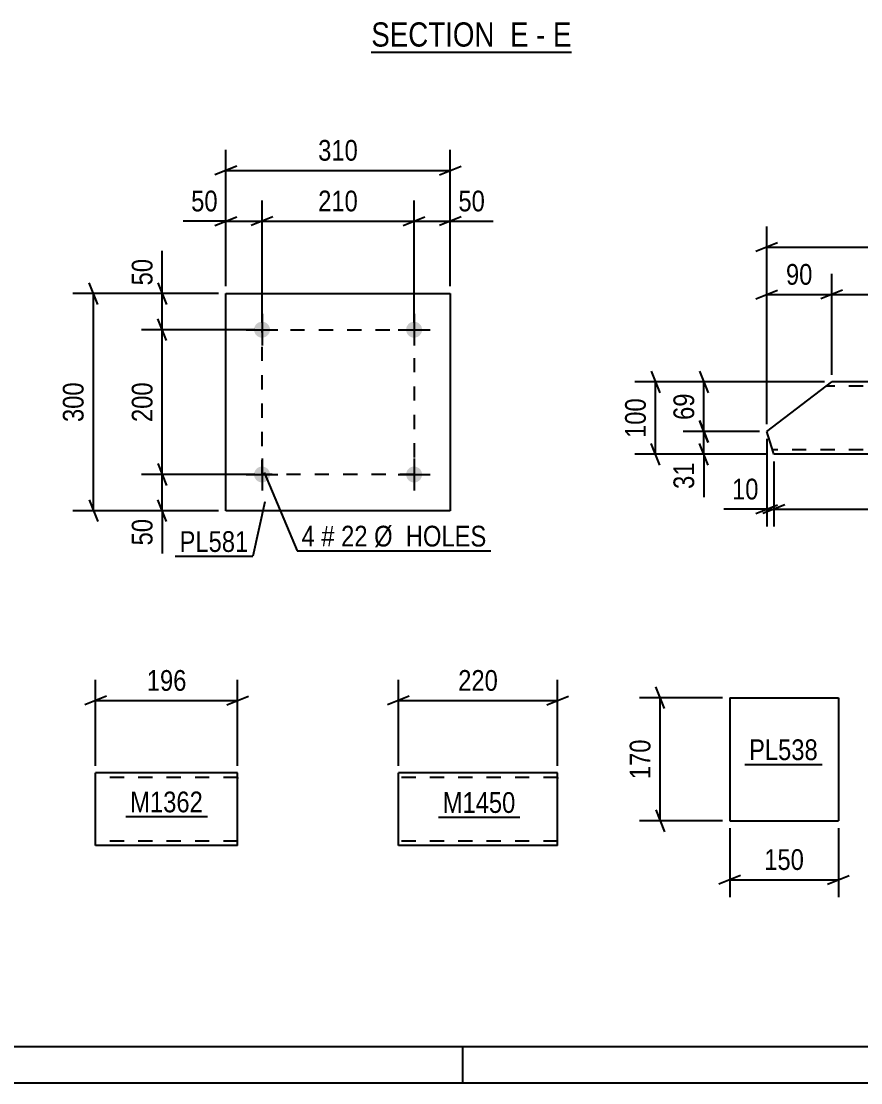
# Model space of a CAD drawing. Header units: millimetres. Extents: x 0 to 841, y 0 to 594.
# Drawn here: x 150 to 266, y 0 to 146.6 of the extents above; entities that cross this region are included whole.
import ezdxf

# ---------------------------------------------------------------- set-up
doc = ezdxf.new("R2010")
doc.units = ezdxf.units.MM
doc.linetypes.add('DXK_LINE_DOT2', pattern=[3.9198, 1.9599, -1.9599])
doc.styles.add('Arial Narrow', font='ARIALN.TTF', dxfattribs={"height": 0.2})

# ---------------------------------------------------------------- blocks, each defined once
blk = doc.blocks.new('Unknown-318884981-1133')
at = {"color": 5, "linetype": 'Continuous'}
for p, q in [((5, 5), (836, 5)), ((211, 0), (211, 5)), ((0, 0), (841, 0))]:
    blk.add_line(p, q, dxfattribs=at)
blk = doc.blocks.new('Unknown-318884981-15 - 1248')
at = {"color": 6, "linetype": 'Continuous'}
blk.add_line((198.38, 142.35), (226.03, 142.35), dxfattribs=at)
at = {"color": 0, "linetype": 'Continuous'}
for points in [[(216.49, 143.1), (216.49, 146.6), (198.38, 146.6), (198.38, 143.1)], [(220.1, 143.1), (220.1, 146.6), (217.54, 146.6), (217.54, 143.1)], [(222.42, 143.1), (222.42, 146.6), (221.15, 146.6), (221.15, 143.1)], [(226.03, 143.1), (226.03, 146.6), (223.47, 146.6), (223.47, 143.1)]]:
    blk.add_wipeout(points, dxfattribs=at)
at = {"color": 7, "linetype": 'Continuous', "style": 'Arial Narrow'}
for s, p in [('SECTION ', (198.38, 143.1)), ('E', (217.54, 143.1)), ('E', (223.47, 143.1)), ('-', (221.15, 143.1))]:
    blk.add_text(s, height=3.34, dxfattribs=at).set_placement(p)
blk = doc.blocks.new('Part-318884981-6638 - 6634')
at = {"color": 2, "linetype": 'Continuous'}
for p, q in [((247.89, 53.17), (247.89, 36.17)), ((247.89, 53.17), (262.89, 53.17)), ((262.89, 53.17), (262.89, 36.17)), ((247.89, 36.17), (262.89, 36.17))]:
    blk.add_line(p, q, dxfattribs=at)
blk = doc.blocks.new('Part-318884981-2303 - 2287')
at = {"color": 2, "linetype": 'Continuous'}
for p, q in [((252.99, 89.94), (261.98, 96.79)), ((281.98, 96.79), (261.98, 96.79)), ((308.05, 96.79), (282.08, 96.79)), ((308.05, 96.79), (309.42, 92.39)), ((309.42, 92.39), (302.08, 86.79)), ((253.86, 87.15), (252.99, 89.94)), ((253.94, 86.89), (253.86, 87.15)), ((253.97, 86.79), (253.94, 86.89)), ((281.98, 86.79), (253.97, 86.79)), ((302.08, 86.79), (282.08, 86.79))]:
    blk.add_line(p, q, dxfattribs=at)
at = {"color": 7, "linetype": 'DXK_LINE_DOT2'}
for p, q in [((281.98, 96.19), (261.19, 96.19)), ((308.24, 96.19), (282.08, 96.19)), ((253.77, 87.44), (253.74, 87.54)), ((281.98, 87.39), (253.78, 87.39)), ((302.87, 87.39), (282.08, 87.39))]:
    blk.add_line(p, q, dxfattribs=at)
blk = doc.blocks.new('Part-318884981-2144 - 2130')
at = {"color": 2, "linetype": 'Continuous'}
for p, q in [((179.91, 42.78), (160.31, 42.78)), ((160.31, 32.88), (160.31, 42.78)), ((179.91, 32.78), (179.91, 42.78)), ((160.31, 32.78), (160.31, 32.88)), ((179.91, 32.78), (160.31, 32.78))]:
    blk.add_line(p, q, dxfattribs=at)
at = {"color": 7, "linetype": 'DXK_LINE_DOT2'}
for p, q in [((179.91, 42.18), (160.31, 42.18)), ((179.91, 42.14), (179.91, 42.18)), ((179.91, 42.18), (179.91, 42.14)), ((179.91, 42.04), (179.91, 42.14)), ((179.91, 42.14), (179.91, 42.04)), ((160.31, 33.38), (160.31, 33.43)), ((179.91, 33.38), (160.31, 33.38))]:
    blk.add_line(p, q, dxfattribs=at)
blk = doc.blocks.new('Bolt-318884981-1959 - 1910')
at = {"linetype": 'Continuous'}
for points in [[(184.39, 84, -1), (182.19, 84, -1)], [(205.39, 84, -1), (203.19, 84, -1)]]:
    blk.add_hatch(color=1, dxfattribs=at).paths.add_polyline_path(points)
at = {"color": 1, "linetype": 'Continuous'}
for p, q in [((183.29, 86.2), (183.29, 81.8)), ((204.29, 86.2), (204.29, 81.8)), ((181.09, 84), (185.49, 84)), ((202.09, 84), (206.49, 84))]:
    blk.add_line(p, q, dxfattribs=at)
blk = doc.blocks.new('Part-318884981-1926 - 1910')
at = {"color": 2, "linetype": 'Continuous'}
for p, q in [((178.29, 78.99), (178.29, 108.99)), ((178.29, 108.99), (209.29, 108.99)), ((209.29, 108.99), (209.29, 78.99)), ((209.29, 78.99), (178.29, 78.99))]:
    blk.add_line(p, q, dxfattribs=at)
blk = doc.blocks.new('Bolt-318884981-1964 - 1910')
at = {"linetype": 'Continuous'}
for points in [[(184.39, 104, -1), (182.19, 104, -1)], [(205.39, 104, -1), (203.19, 104, -1)]]:
    blk.add_hatch(color=1, dxfattribs=at).paths.add_polyline_path(points)
at = {"color": 1, "linetype": 'Continuous'}
for p, q in [((183.29, 106.2), (183.29, 101.8)), ((204.29, 106.2), (204.29, 101.8)), ((181.09, 104), (185.49, 104)), ((202.09, 104), (206.49, 104))]:
    blk.add_line(p, q, dxfattribs=at)
blk = doc.blocks.new('Part-318884981-1893 - 1879')
at = {"color": 2, "linetype": 'Continuous'}
for p, q in [((202.12, 32.88), (202.12, 42.78)), ((224.11, 42.78), (202.12, 42.78)), ((224.11, 32.78), (224.11, 42.78)), ((202.12, 32.78), (202.12, 32.88)), ((224.11, 32.78), (202.12, 32.78))]:
    blk.add_line(p, q, dxfattribs=at)
at = {"color": 7, "linetype": 'DXK_LINE_DOT2'}
for p, q in [((224.11, 42.18), (202.12, 42.18)), ((224.11, 42.14), (224.11, 42.18)), ((224.11, 42.18), (224.11, 42.14)), ((224.11, 42.14), (224.11, 42.04)), ((224.11, 42.04), (224.11, 42.14)), ((202.12, 33.38), (202.12, 33.43)), ((224.11, 33.38), (202.12, 33.38))]:
    blk.add_line(p, q, dxfattribs=at)
blk = doc.blocks.new('Rectangle-318884981-2073 - 1910')
at = {"color": 1, "linetype": 'DXK_LINE_DOT2'}
blk.add_lwpolyline([(183.29, 104), (204.29, 104), (204.29, 84), (183.29, 84), (183.29, 104)], close=True, dxfattribs=at)
blk = doc.blocks.new('StraightDimension-318884981-6640 - 6634')
at = {"color": 7, "linetype": 'Continuous'}
for p, q in [((247.89, 35.17), (247.89, 25.64)), ((262.89, 35.17), (262.89, 25.64)), ((249.39, 28.64), (246.39, 27.44)), ((247.89, 28.04), (262.89, 28.04)), ((261.39, 27.44), (264.39, 28.64))]:
    blk.add_line(p, q, dxfattribs=at)
at = {"color": 0}
blk.add_wipeout([(258.74, 28.79), (258.74, 32.99), (252.05, 32.99), (252.05, 28.79)], dxfattribs=at)
at = {"color": 3, "style": 'Arial Narrow'}
blk.add_text('150', height=2.863, dxfattribs=at).set_placement((252.65, 29.39))
blk = doc.blocks.new('StraightDimension-318884981-6651 - 6634')
at = {"color": 7, "linetype": 'Continuous'}
for p, q in [((238.88, 51.67), (237.68, 54.67)), ((246.89, 53.17), (235.43, 53.17)), ((238.28, 36.17), (238.28, 53.17)), ((237.68, 37.67), (238.88, 34.67)), ((246.89, 36.17), (235.43, 36.17))]:
    blk.add_line(p, q, dxfattribs=at)
at = {"color": 0}
blk.add_wipeout([(237.53, 48.01), (233.33, 48.01), (233.33, 41.33), (237.53, 41.33)], dxfattribs=at)
at = {"color": 3, "style": 'Arial Narrow'}
blk.add_text('170', height=2.863, rotation=90.0002, dxfattribs=at).set_placement((236.93, 41.93))
blk = doc.blocks.new('StraightDimension-318884981-16002 - 2287')
at = {"color": 7, "linetype": 'Continuous'}
for p, q in [((243.72, 98.29), (244.92, 95.29)), ((260.98, 96.79), (241.47, 96.79)), ((244.32, 89.94), (244.32, 96.79)), ((244.92, 88.44), (243.72, 91.44)), ((251.99, 89.94), (241.47, 89.94))]:
    blk.add_line(p, q, dxfattribs=at)
at = {"color": 0}
blk.add_wipeout([(243.57, 95.8), (239.37, 95.8), (239.37, 90.94), (243.57, 90.94)], dxfattribs=at)
at = {"color": 3, "style": 'Arial Narrow'}
blk.add_text('69', height=2.863, rotation=90.0002, dxfattribs=at).set_placement((242.97, 91.54))
blk = doc.blocks.new('StraightDimension-318884981-15874 - 2287')
at = {"color": 7, "linetype": 'Continuous'}
for p, q in [((261.98, 97.79), (261.98, 111.71)), ((308.05, 97.79), (308.05, 111.71)), ((263.48, 109.46), (260.48, 108.26)), ((261.98, 108.86), (308.05, 108.86)), ((306.55, 108.26), (309.55, 109.46))]:
    blk.add_line(p, q, dxfattribs=at)
at = {"color": 0}
blk.add_wipeout([(289.27, 109.61), (289.27, 113.81), (280.76, 113.81), (280.76, 109.61)], dxfattribs=at)
at = {"color": 3, "style": 'Arial Narrow'}
blk.add_text('3063', height=2.863, dxfattribs=at).set_placement((281.36, 110.21))
blk = doc.blocks.new('StraightDimension-318884981-16003 - 2287')
at = {"color": 7, "linetype": 'Continuous'}
for p, q in [((243.72, 91.44), (244.92, 88.44)), ((251.99, 89.94), (241.47, 89.94)), ((244.32, 86.79), (244.32, 89.94)), ((244.92, 85.29), (243.72, 88.29)), ((252.97, 86.79), (241.47, 86.79)), ((244.32, 86.79), (244.32, 80.89)), ((244.32, 86.79), (244.32, 80.89))]:
    blk.add_line(p, q, dxfattribs=at)
at = {"color": 0}
blk.add_wipeout([(243.57, 86.27), (239.37, 86.27), (239.37, 81.41), (243.57, 81.41)], dxfattribs=at)
at = {"color": 3, "style": 'Arial Narrow'}
blk.add_text('31', height=2.863, rotation=90.0002, dxfattribs=at).set_placement((242.97, 82.01))
blk = doc.blocks.new('StraightDimension-318884981-15875 - 2287')
at = {"color": 7, "linetype": 'Continuous'}
for p, q in [((252.99, 90.94), (252.99, 111.71)), ((261.98, 97.79), (261.98, 111.71)), ((251.49, 108.26), (254.49, 109.46)), ((252.99, 108.86), (261.98, 108.86)), ((263.48, 109.46), (260.48, 108.26))]:
    blk.add_line(p, q, dxfattribs=at)
at = {"color": 0}
blk.add_wipeout([(259.91, 109.61), (259.91, 113.81), (255.05, 113.81), (255.05, 109.61)], dxfattribs=at)
at = {"color": 3, "style": 'Arial Narrow'}
blk.add_text('90', height=2.863, dxfattribs=at).set_placement((255.65, 110.21))
blk = doc.blocks.new('StraightDimension-318884981-15932 - 2287')
at = {"color": 7, "linetype": 'Continuous'}
for p, q in [((252.99, 90.94), (252.99, 118.25)), ((309.42, 93.39), (309.42, 118.25)), ((254.49, 116), (251.49, 114.8)), ((307.92, 114.8), (310.92, 116)), ((252.99, 115.4), (309.42, 115.4))]:
    blk.add_line(p, q, dxfattribs=at)
at = {"color": 0}
blk.add_wipeout([(285.46, 116.15), (285.46, 120.35), (276.95, 120.35), (276.95, 116.15)], dxfattribs=at)
at = {"color": 3, "style": 'Arial Narrow'}
blk.add_text('3167', height=2.863, dxfattribs=at).set_placement((277.55, 116.75))
blk = doc.blocks.new('StraightDimension-318884981-15944 - 2287')
at = {"color": 7, "linetype": 'Continuous'}
for p, q in [((253.97, 85.79), (253.97, 76.81)), ((302.08, 85.79), (302.08, 76.81)), ((255.47, 79.81), (252.47, 78.61)), ((253.97, 79.21), (302.08, 79.21)), ((300.58, 78.61), (303.58, 79.81))]:
    blk.add_line(p, q, dxfattribs=at)
at = {"color": 0}
blk.add_wipeout([(282.28, 79.96), (282.28, 84.16), (273.77, 84.16), (273.77, 79.96)], dxfattribs=at)
at = {"color": 3, "style": 'Arial Narrow'}
blk.add_text('3083', height=2.863, dxfattribs=at).set_placement((274.37, 80.56))
blk = doc.blocks.new('StraightDimension-318884981-15945 - 2287')
at = {"color": 7, "linetype": 'Continuous'}
for p, q in [((252.99, 88.94), (252.99, 76.81)), ((253.97, 85.79), (253.97, 76.81)), ((252.99, 79.21), (247.08, 79.21)), ((252.99, 79.21), (247.08, 79.21)), ((251.49, 78.61), (254.49, 79.81)), ((255.47, 79.81), (252.47, 78.61)), ((252.99, 79.21), (253.97, 79.21))]:
    blk.add_line(p, q, dxfattribs=at)
at = {"color": 0}
blk.add_wipeout([(252.46, 79.96), (252.46, 84.16), (247.6, 84.16), (247.6, 79.96)], dxfattribs=at)
at = {"color": 3, "style": 'Arial Narrow'}
blk.add_text('10', height=2.863, dxfattribs=at).set_placement((248.2, 80.56))
blk = doc.blocks.new('StraightDimension-318884981-16051 - 2287')
at = {"color": 7, "linetype": 'Continuous'}
for p, q in [((237.04, 98.29), (238.24, 95.29)), ((260.98, 96.79), (234.79, 96.79)), ((237.64, 86.79), (237.64, 96.79)), ((238.24, 85.29), (237.04, 88.29)), ((252.97, 86.79), (234.79, 86.79))]:
    blk.add_line(p, q, dxfattribs=at)
at = {"color": 0}
blk.add_wipeout([(236.89, 95.14), (232.69, 95.14), (232.69, 88.45), (236.89, 88.45)], dxfattribs=at)
at = {"color": 3, "style": 'Arial Narrow'}
blk.add_text('100', height=2.863, rotation=90.0002, dxfattribs=at).set_placement((236.29, 89.05))
blk = doc.blocks.new('StraightDimension-318884981-2146 - 2130')
at = {"color": 7, "linetype": 'Continuous'}
for p, q in [((160.31, 43.78), (160.31, 55.63)), ((179.91, 43.78), (179.91, 55.63)), ((161.81, 53.38), (158.81, 52.18)), ((160.31, 52.78), (179.91, 52.78)), ((178.41, 52.18), (181.41, 53.38))]:
    blk.add_line(p, q, dxfattribs=at)
at = {"color": 0}
blk.add_wipeout([(173.45, 53.53), (173.45, 57.73), (166.77, 57.73), (166.77, 53.53)], dxfattribs=at)
at = {"color": 3, "style": 'Arial Narrow'}
blk.add_text('196', height=2.863, dxfattribs=at).set_placement((167.37, 54.13))
blk = doc.blocks.new('StraightDimension-318884981-1966 - 1910')
at = {"color": 7, "linetype": 'Continuous'}
for p, q in [((169.51, 108.99), (169.51, 114.9)), ((169.51, 108.99), (169.51, 114.9)), ((168.91, 110.49), (170.11, 107.49)), ((177.29, 108.99), (166.66, 108.99)), ((169.51, 104), (169.51, 108.99)), ((170.11, 102.5), (168.91, 105.5)), ((182.29, 104), (166.66, 104))]:
    blk.add_line(p, q, dxfattribs=at)
at = {"color": 0}
blk.add_wipeout([(168.76, 114.37), (164.56, 114.37), (164.56, 109.52), (168.76, 109.52)], dxfattribs=at)
at = {"color": 3, "style": 'Arial Narrow'}
blk.add_text('50', height=2.863, rotation=90.0002, dxfattribs=at).set_placement((168.16, 110.12))
blk = doc.blocks.new('StraightDimension-318884981-2044 - 1910')
at = {"color": 7, "linetype": 'Continuous'}
for p, q in [((183.29, 105), (183.29, 121.84)), ((204.29, 105), (204.29, 121.84)), ((184.79, 119.59), (181.79, 118.39)), ((183.29, 118.99), (204.29, 118.99)), ((202.79, 118.39), (205.79, 119.59))]:
    blk.add_line(p, q, dxfattribs=at)
at = {"color": 0}
blk.add_wipeout([(197.13, 119.74), (197.13, 123.94), (190.44, 123.94), (190.44, 119.74)], dxfattribs=at)
at = {"color": 3, "style": 'Arial Narrow'}
blk.add_text('210', height=2.863, dxfattribs=at).set_placement((191.04, 120.34))
blk = doc.blocks.new('StraightDimension-318884981-1979 - 1910')
at = {"color": 7, "linetype": 'Continuous'}
for p, q in [((170.11, 102.5), (168.91, 105.5)), ((182.29, 104), (166.66, 104)), ((169.51, 84), (169.51, 104)), ((168.91, 85.5), (170.11, 82.5)), ((182.29, 84), (166.66, 84))]:
    blk.add_line(p, q, dxfattribs=at)
at = {"color": 0}
blk.add_wipeout([(168.76, 97.34), (164.56, 97.34), (164.56, 90.65), (168.76, 90.65)], dxfattribs=at)
at = {"color": 3, "style": 'Arial Narrow'}
blk.add_text('200', height=2.863, rotation=90.0002, dxfattribs=at).set_placement((168.16, 91.25))
blk = doc.blocks.new('StraightDimension-318884981-1995 - 1910')
at = {"color": 7, "linetype": 'Continuous'}
for p, q in [((168.91, 85.5), (170.11, 82.5)), ((182.29, 84), (166.66, 84)), ((169.51, 78.99), (169.51, 84)), ((170.11, 77.49), (168.91, 80.49)), ((177.29, 78.99), (166.66, 78.99)), ((169.51, 78.99), (169.51, 73.09)), ((169.51, 78.99), (169.51, 73.09))]:
    blk.add_line(p, q, dxfattribs=at)
at = {"color": 0}
blk.add_wipeout([(168.76, 78.47), (164.56, 78.47), (164.56, 73.61), (168.76, 73.61)], dxfattribs=at)
at = {"color": 3, "style": 'Arial Narrow'}
blk.add_text('50', height=2.863, rotation=90.0002, dxfattribs=at).set_placement((168.16, 74.21))
blk = doc.blocks.new('StraightDimension-318884981-2009 - 1910')
at = {"color": 7, "linetype": 'Continuous'}
for p, q in [((160.59, 107.49), (159.39, 110.49)), ((177.29, 108.99), (157.14, 108.99)), ((159.99, 78.99), (159.99, 108.99)), ((159.39, 80.49), (160.59, 77.49)), ((177.29, 78.99), (157.14, 78.99))]:
    blk.add_line(p, q, dxfattribs=at)
at = {"color": 0}
blk.add_wipeout([(159.24, 97.34), (155.04, 97.34), (155.04, 90.65), (159.24, 90.65)], dxfattribs=at)
at = {"color": 3, "style": 'Arial Narrow'}
blk.add_text('300', height=2.863, rotation=90.0002, dxfattribs=at).set_placement((158.64, 91.25))
blk = doc.blocks.new('StraightDimension-318884981-2020 - 1910')
at = {"color": 7, "linetype": 'Continuous'}
for p, q in [((178.29, 109.99), (178.29, 128.84)), ((209.29, 109.99), (209.29, 128.84)), ((179.79, 126.59), (176.79, 125.39)), ((207.79, 125.39), (210.79, 126.59)), ((178.29, 125.99), (209.29, 125.99))]:
    blk.add_line(p, q, dxfattribs=at)
at = {"color": 0}
blk.add_wipeout([(197.13, 126.74), (197.13, 130.94), (190.44, 130.94), (190.44, 126.74)], dxfattribs=at)
at = {"color": 3, "style": 'Arial Narrow'}
blk.add_text('310', height=2.863, dxfattribs=at).set_placement((191.04, 127.34))
blk = doc.blocks.new('StraightDimension-318884981-2031 - 1910')
at = {"color": 7, "linetype": 'Continuous'}
for p, q in [((204.29, 105), (204.29, 121.84)), ((209.29, 109.99), (209.29, 121.84)), ((202.79, 118.39), (205.79, 119.59)), ((204.29, 118.99), (209.29, 118.99)), ((210.79, 119.59), (207.79, 118.39)), ((209.29, 118.99), (215.19, 118.99)), ((209.29, 118.99), (215.19, 118.99))]:
    blk.add_line(p, q, dxfattribs=at)
at = {"color": 0}
blk.add_wipeout([(214.67, 119.74), (214.67, 123.94), (209.81, 123.94), (209.81, 119.74)], dxfattribs=at)
at = {"color": 3, "style": 'Arial Narrow'}
blk.add_text('50', height=2.863, dxfattribs=at).set_placement((210.41, 120.34))
blk = doc.blocks.new('StraightDimension-318884981-2060 - 1910')
at = {"color": 7, "linetype": 'Continuous'}
for p, q in [((178.29, 109.99), (178.29, 121.84)), ((183.29, 105), (183.29, 121.84)), ((178.29, 118.99), (172.38, 118.99)), ((178.29, 118.99), (172.38, 118.99)), ((176.79, 118.39), (179.79, 119.59)), ((178.29, 118.99), (183.29, 118.99)), ((184.79, 119.59), (181.79, 118.39))]:
    blk.add_line(p, q, dxfattribs=at)
at = {"color": 0}
blk.add_wipeout([(177.76, 119.74), (177.76, 123.94), (172.9, 123.94), (172.9, 119.74)], dxfattribs=at)
at = {"color": 3, "style": 'Arial Narrow'}
blk.add_text('50', height=2.863, dxfattribs=at).set_placement((173.5, 120.34))
blk = doc.blocks.new('StraightDimension-318884981-1896 - 1879')
at = {"color": 7, "linetype": 'Continuous'}
for p, q in [((202.12, 43.78), (202.12, 55.63)), ((224.11, 43.78), (224.11, 55.63)), ((203.62, 53.38), (200.62, 52.18)), ((202.12, 52.78), (224.11, 52.78)), ((222.61, 52.18), (225.61, 53.38))]:
    blk.add_line(p, q, dxfattribs=at)
at = {"color": 0}
blk.add_wipeout([(216.46, 53.53), (216.46, 57.73), (209.78, 57.73), (209.78, 53.53)], dxfattribs=at)
at = {"color": 3, "style": 'Arial Narrow'}
blk.add_text('220', height=2.863, dxfattribs=at).set_placement((210.38, 54.13))
blk = doc.blocks.new('Mark-318884981-6636 - 6634')
at = {"color": 0}
blk.add_wipeout([(260.06, 44.56), (260.06, 47.56), (250.55, 47.56), (250.55, 44.56)], dxfattribs=at)
blk.add_wipeout([(260.06, 44.56), (260.06, 47.56), (250.55, 47.56), (250.55, 44.56)], dxfattribs=at)
at = {"color": 30, "linetype": 'Continuous'}
blk.add_line((249.95, 43.96), (260.66, 43.96), dxfattribs=at)
at = {"color": 3, "style": 'Arial Narrow'}
blk.add_text('PL538', height=2.863, dxfattribs=at).set_placement((250.55, 44.56))
blk = doc.blocks.new('Mark-318884981-2142 - 2130')
at = {"color": 0}
blk.add_wipeout([(175.14, 37.35), (175.14, 40.35), (165.08, 40.35), (165.08, 37.35)], dxfattribs=at)
blk.add_wipeout([(175.14, 37.35), (175.14, 40.35), (165.08, 40.35), (165.08, 37.35)], dxfattribs=at)
at = {"color": 30, "linetype": 'Continuous'}
blk.add_line((164.48, 36.75), (175.74, 36.75), dxfattribs=at)
at = {"color": 3, "style": 'Arial Narrow'}
blk.add_text('M1362', height=2.863, dxfattribs=at).set_placement((165.08, 37.35))
blk = doc.blocks.new('Mark-318884981-1922 - 1910')
at = {"color": 0}
blk.add_wipeout([(181.4, 73.31), (181.4, 76.31), (171.9, 76.31), (171.9, 73.31)], dxfattribs=at)
blk.add_wipeout([(181.4, 73.31), (181.4, 76.31), (171.9, 76.31), (171.9, 73.31)], dxfattribs=at)
at = {"color": 30, "linetype": 'Continuous'}
for p in [(183.67, 80.22), (171.3, 72.71)]:
    blk.add_line(p, (182, 72.71), dxfattribs=at)
at = {"color": 3, "style": 'Arial Narrow'}
blk.add_text('PL581', height=2.863, dxfattribs=at).set_placement((171.9, 73.31))
blk = doc.blocks.new('MarkSet-318884981-2120 - 1910')
at = {"color": 0}
for points in [[(190.58, 74.06), (190.58, 77.06), (188.75, 77.06), (188.75, 74.06)], [(193.31, 74.06), (193.31, 77.06), (191.48, 77.06), (191.48, 74.06)], [(197.87, 74.06), (197.87, 77.06), (194.21, 77.06), (194.21, 74.06)], [(214.29, 74.06), (214.29, 77.06), (198.77, 77.06), (198.77, 74.06)]]:
    blk.add_wipeout(points, dxfattribs=at)
for points in [[(190.58, 74.06), (190.58, 77.06), (188.75, 77.06), (188.75, 74.06)], [(193.31, 74.06), (193.31, 77.06), (191.48, 77.06), (191.48, 74.06)], [(197.87, 74.06), (197.87, 77.06), (194.21, 77.06), (194.21, 74.06)], [(214.29, 74.06), (214.29, 77.06), (198.77, 77.06), (198.77, 74.06)]]:
    blk.add_wipeout(points, dxfattribs=at)
at = {"color": 7, "linetype": 'Continuous'}
for p, q in [((183.56, 84.27), (188.15, 73.46)), ((188.15, 73.46), (214.89, 73.46))]:
    blk.add_line(p, q, dxfattribs=at)
at = {"color": 3, "style": 'Arial Narrow'}
for s, height, p in [('4', 2.86, (188.75, 74.06)), ('#', 2.86, (191.48, 74.06)), ('22', 2.863, (194.21, 74.06)), ('Ø  HOLES', 2.863, (198.77, 74.06))]:
    blk.add_text(s, height=height, dxfattribs=at).set_placement(p)
blk = doc.blocks.new('Mark-318884981-1891 - 1879')
at = {"color": 0}
blk.add_wipeout([(218.29, 37.27), (218.29, 40.27), (208.24, 40.27), (208.24, 37.27)], dxfattribs=at)
blk.add_wipeout([(218.29, 37.27), (218.29, 40.27), (208.24, 40.27), (208.24, 37.27)], dxfattribs=at)
at = {"color": 30, "linetype": 'Continuous'}
blk.add_line((207.64, 36.67), (218.89, 36.67), dxfattribs=at)
at = {"color": 3, "style": 'Arial Narrow'}
blk.add_text('M1450', height=2.863, dxfattribs=at).set_placement((208.24, 37.27))

msp = doc.modelspace()

# ---------------------------------------------------------------- block references
for name in ['Unknown-318884981-1133', 'Part-318884981-1926 - 1910', 'Bolt-318884981-1964 - 1910', 'Rectangle-318884981-2073 - 1910', 'Part-318884981-2303 - 2287', 'Bolt-318884981-1959 - 1910', 'Part-318884981-6638 - 6634', 'Part-318884981-2144 - 2130', 'Part-318884981-1893 - 1879']:
    msp.add_blockref(name, (0, 0))

# ---------------------------------------------------------------- next in the draw order: block references
for name in ['Unknown-318884981-15 - 1248', 'StraightDimension-318884981-1966 - 1910', 'StraightDimension-318884981-16002 - 2287', 'StraightDimension-318884981-2146 - 2130', 'StraightDimension-318884981-1896 - 1879', 'Mark-318884981-6636 - 6634', 'Mark-318884981-2142 - 2130', 'Mark-318884981-1891 - 1879', 'StraightDimension-318884981-6640 - 6634']:
    msp.add_blockref(name, (0, 0))

# ---------------------------------------------------------------- next in the draw order: block references
for name in ['StraightDimension-318884981-2044 - 1910', 'StraightDimension-318884981-15874 - 2287', 'StraightDimension-318884981-16003 - 2287', 'StraightDimension-318884981-6651 - 6634']:
    msp.add_blockref(name, (0, 0))

# ---------------------------------------------------------------- next in the draw order: block references
for name in ['StraightDimension-318884981-15875 - 2287', 'StraightDimension-318884981-1979 - 1910', 'StraightDimension-318884981-15944 - 2287']:
    msp.add_blockref(name, (0, 0))

# ---------------------------------------------------------------- next in the draw order: block references
for name in ['StraightDimension-318884981-15932 - 2287', 'StraightDimension-318884981-15945 - 2287', 'StraightDimension-318884981-1995 - 1910']:
    msp.add_blockref(name, (0, 0))

# ---------------------------------------------------------------- next in the draw order: block references
for name in ['StraightDimension-318884981-2009 - 1910', 'StraightDimension-318884981-16051 - 2287']:
    msp.add_blockref(name, (0, 0))

# ---------------------------------------------------------------- next in the draw order: block references
for name in ['StraightDimension-318884981-2020 - 1910', 'Mark-318884981-1922 - 1910']:
    msp.add_blockref(name, (0, 0))

# ---------------------------------------------------------------- next in the draw order: block references
for name in ['StraightDimension-318884981-2060 - 1910', 'StraightDimension-318884981-2031 - 1910', 'MarkSet-318884981-2120 - 1910']:
    msp.add_blockref(name, (0, 0))

doc.saveas('drawing.dxf')
